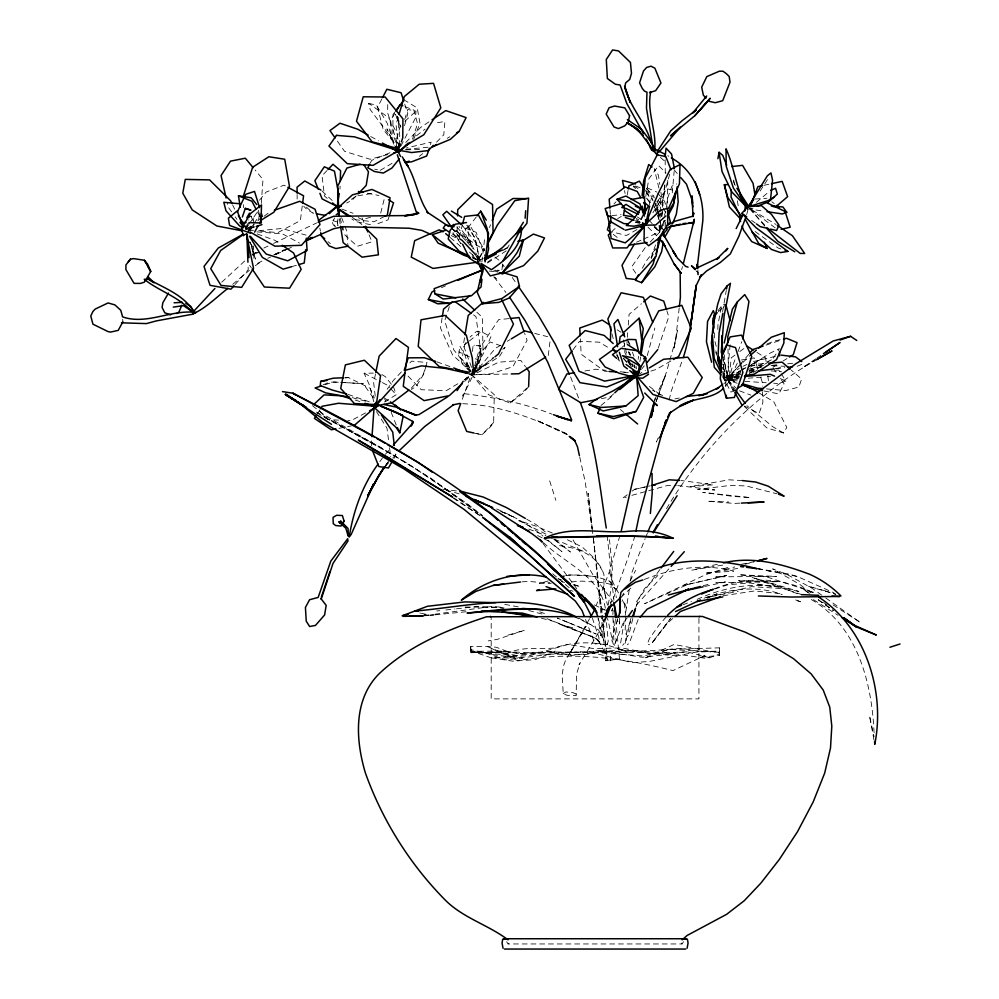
<?xml version="1.0" encoding="UTF-8"?>
<svg xmlns="http://www.w3.org/2000/svg" width="999" height="999" viewBox="0 0 999 999"><rect width="100%" height="100%" fill="white"/><g stroke="black" fill="none" stroke-linecap="round" stroke-linejoin="round"><path stroke-width="0.75" stroke-dasharray="5 3.75" d="M470.904 649.7L472.09 651.311L491.033 657.779L522.502 658.116L495.579 655.132L484.165 652.509L470.841 651.548L470.904 649.7L484.165 652.509L505.969 659.927L549.7 654.245L577.41 651.922L650.586 650.724L681.855 648.351L700.986 651.648L719.367 651.073L719.005 654.258L709.677 657.742L704.72 658.179L674.974 653.771L642.17 657.23L595.616 650.112L627.722 652.759C604.919 641.208 578.359 639.884 554.245 648.051C537.062 649.562 521.366 645.691 505.269 654.607L512.225 656.693L487.387 646.553L517.732 660.789C569.355 651.098 622.489 657.667 672.951 670.604L705.007 655.506L699.949 657.217L719.405 655.431L719.43 647.839L668.718 649.387L643.743 656.006L589.847 652.022L530.419 652.672L508.479 651.823L470.716 652.734L470.741 646.553L487.387 646.553L496.091 647.215L508.479 651.823L470.716 652.734M589.597 618.718L569.28 654.258L586.076 626.298L565.809 659.627L563.698 665.421L562.137 674.55L563.236 693.581L566.883 695.254L576.161 695.691L576.585 674.088L579.882 663.224L579.07 664.61L597.215 634.815L605.494 618.618M252.947 245.742L252.422 255.257M717.856 329.52L717.906 325L721.565 305.894L724.55 304.195L723.975 307.205M667.732 180.344L667.444 205.22L666.146 209.628M714.485 332.904L714.385 339.111L716.895 349.063M387.762 104.583L387.6 112.6L397.952 145.492M473.888 433.029L482.005 434.74L490.521 426.748L493.656 422.377L494.28 394.655L471.303 374.5L461.276 402.048M619.53 618.131L619.33 624.025L618.106 622.877L617.182 618.568M655.669 227.597L659.752 231.418L659.914 225.424M660.102 217.944L660.227 213.449M660.264 211.95L660.689 195.479M457.23 226.698L456.93 237.525L461.238 243.719M339.985 189.123L340.085 186.051M619.33 624.025L619.405 621.965M399.288 145.492L399.725 135.252L397.327 116.184M468.431 366.945L465.01 355.12L459.765 345.929L458.666 355.694L469.28 367.545M625.761 616.346L625.087 631.705L626.423 635.014M730.144 344.792L727.509 373.614L728.671 380.232L722.776 371.94M261.301 203.384L262.987 179.533L255.145 170.055M371.341 445.841L371.878 438.224M396.466 146.89L397.377 134.028L388.748 117.782L368.656 103.309L370.167 109.515L391.358 137.912L386.9 128.871L393.768 144.181M653.271 224.787L659.54 231.468L660.227 221.716M626.947 343.406L627.272 338.823M627.384 337.3L627.722 332.717M628.284 325.1L629.058 314.41L641.42 303.746M665.159 227.248L665.596 221.341M666.683 206.581L667.232 199.201L671.927 186.139L676.847 183.903M612.837 614.56L613.174 610.214M404.732 119.543L407.729 109.44L416.009 111.164L415.472 117.982L400.237 147.303M672.265 192.869L674.138 171.528M664.198 220.579L663.274 230.494L660.614 223.626M664.235 220.367L660.102 230.17L660.751 224.051L659.752 231.418M661.575 216.408L662.399 208.766M662.562 207.243L665.346 181.256M679.208 307.942L675.649 339.797L673.688 349.662L677.459 330.419L675.649 339.797L666.308 372.49L658.653 394.23M481.893 262.038L484.428 240.359L485.539 237.525M501.91 269.855L502.46 265.122M664.622 185.252L663.373 195.891L652.871 212.799M337.974 218.993L337.4 223.689L337.2 220.329L337.912 225.574L337.063 221.915L332.829 220.642L333.566 220.03L332.679 221.766L334.64 217.907M472.402 351.436L473.089 345.791L480.157 345.542C482.18 355.656 480.007 365.384 472.739 373.239L472.627 369.28M548.251 355.519L550.124 340.409M302.247 206.006L300.362 220.592L277.859 232.617L257.717 230.856M625.212 643.306L627.01 630.119L632.08 617.682M629.233 589.835L625.037 616.67M630.494 580.844L631.555 573.351L645.117 538.786M661.887 216.521L662.524 212.05M399.762 147.178L400.199 144.268M638.136 359.315L638.598 356.281M442.145 317.819L440.509 327.997L452.522 354.832L466.046 367.345M464.535 337.737L463.311 345.142L471.89 368.181M747.976 209.703L746.54 215.097M620.641 642.969L624.5 619.617M399.6 147.003L400.087 144.118M645.779 196.503L648.851 178.833L658.603 165.647L666.058 173.089M722.602 311.713L726.285 290.472M639.835 361.638L640.646 357.093M627.235 195.055L628.046 190.484M466.058 342.457L464.622 344.705L461.426 362.113L466.945 367.108M608.179 605.044L610.714 591.321L612.375 569.43L609.477 539.647M472.14 377.16L462.812 396.166L462.075 393.394C492.682 397.115 523.189 402.809 551.96 414.16M649.275 204.745L650.411 198.863L645.691 191.271M605.769 617.507L602.409 634.34L600.774 635.714L597.989 617.857M611.85 641.208L613.935 630.856L617.981 618.381M258.591 219.305L259.765 213.561M375.499 373.926L373.676 382.817L375.437 397.739M654.545 401.123L657.017 394.056M634.964 535.739L627.996 557.991L612.312 601.46M630.756 618.618L625.998 641.458L622.689 645.279M669.168 400.087L671.128 391.508L682.804 359.016M612.449 608.379L611.813 611.076L612.712 608.416M615.421 643.044L616.171 640.059L613.536 618.793M380.706 213.024L384.465 198.164M632.817 618.631L628.821 634.989L627.322 636.5M724.575 354.745L724.862 363.549L728.608 380.981L732.255 366.958L735.951 357.142M459.153 237.225L462.262 225.349M474.263 367.395L472.739 373.239L480.407 359.453L480.157 345.542M474.65 365.934L480.107 346.191L473.951 345.242M654.382 401.036L655.157 398.151M398.926 146.703L399.737 143.706M404.545 125.699L407.754 113.699L404.645 103.921M400.399 125.337L396.728 138.936L398.738 145.866M430.444 144.593L431.118 142.133L406.393 147.977M615.646 618.843L619.48 659.028L605.856 660.764L601.136 615.696M647.215 355.681L654.857 327.997M426.186 365.384L423.776 374.038L416.371 386.113L411.401 389.485M669.73 174.201L661.875 201.898L653.696 213.062M681.618 269.63L682.479 266.658M619.904 535.676L608.828 573.276L596.378 605.044M660.102 230.17L662.262 222.839M664.422 215.497L665.721 211.089M398.189 117.208L396.004 124.588L399.163 149.488M388.948 217.045L388.037 219.867L374.937 224.763M412.5 139.198L417.557 123.614L413.823 110.052L402.772 105.794M399.575 147.427L400.949 143.257M598.389 618.668L604.22 642.794L606.992 644.83L607.492 643.306M449.325 306.705L444.692 320.816L453.771 349.825L467.957 367.644M658.229 348.189L668.781 316.671L666.945 311.014M636.088 606.693L638.873 598.488L644.542 588.636L657.829 575.574M604.333 618.518L603.334 621.415L604.432 618.681M245.829 228.359L248.826 219.805M651.011 257.842L656.63 241.845M656.106 401.486L658.141 395.679M656.243 401.323L657.292 398.389M657.817 396.928L665.684 374.925L657.629 392.682M606.992 644.83L608.229 641.408L606.068 618.756M638.124 619.567L629.22 643.281L627.36 644.68M738.061 351.523L741.77 341.708M413.636 139.423L419.967 123.227L417.245 107.954L405.332 100.624M489.435 227.585L490.546 224.75M648.089 642.095L649.512 638.498L658.878 625.312L666.62 616.445M614.822 643.918L622.802 623.863L627.185 617.782M610.439 603.646L611.538 600.923L610.327 603.471M645.679 537.412L647.34 533.291M248.726 222.789L246.191 229.882L245.929 225.712M683.528 941.745L682.005 943.955L508.129 943.955L506.605 941.745M651.261 258.629L655.631 248.639M733.478 391.371L728.646 381.743L737.911 361.763M248.689 230.657L251.261 225.225M654.158 207.367L656.243 203.247M600.961 635.514L601.898 633.703L600.774 635.714M381.843 98.976L377.56 107.293L383.191 129.495L395.654 144.705M767.482 179.595L760.127 191.009M370.379 162.837L371.653 160.402L392.807 151.511M622.265 595.879L623.676 593.194M630.007 581.093L635.626 570.342M660.501 229.395L665.496 220.205M479.37 257.655L484.415 248.389M666.458 508.766C702.734 447.852 754.295 395.479 815.783 360.04M642.332 268.207L646.89 260.177L655.893 248.576M393.918 458.553L395.492 455.869L394.967 451.423M744.43 406.556L766.782 427.872L783.578 432.979L786.8 427.447L773.738 401.648L759.39 393.156M472.452 372.09L483.416 353.559L490.921 336.763L481.218 331.593L476.298 331.631L469.992 337.063M394.73 113.499L390.209 121.029L391.596 138.686L395.529 144.905M479.27 258.354L484.465 249.7M509.153 244.992L507.567 247.527L503.821 250.262M317.495 413.549L319.805 409.915M773.376 358.142L779.445 348.614L770.379 353.034L748.388 366.845L761.688 358.866L750.112 365.209M245.717 229.208L248.276 225.399M249.126 224.138L257.667 211.451M385.789 465.347L389.235 460.227M387.175 389.31L393.431 380.357L401.973 371.316M645.229 247.602L631.543 267.02L636.962 274.862M379.845 461.625L382.53 457.867M385.189 465.884L387.612 462.487M718.069 310.714L721.565 305.894M636.388 601.885L660.177 569.18M248.714 230.507L253.109 224.525M253.983 223.326L260.127 214.947M394.817 112.1L392.982 114.56L392.869 134.528L396.715 144.405M656.942 201.873L666.97 188.674L674.912 190.797M476.248 216.983L467.345 228.646L471.341 247.49M573.039 349.725L579.482 341.333L599.188 342.158L610.714 349.026M508.129 943.955L508.766 943.143M259.465 200.25L266.096 192.095L283.966 185.177L286.576 186.601M249.176 230.781L253.883 225.05M641.433 369.305L644.318 365.834M528.621 386.625L523.001 393.319L510.039 403.022L488.761 394.83L472.14 375.212L498.676 362.187L520.816 360.452L525.474 366.708M725.374 386.113L728.97 381.83M385.414 454.27L390.397 448.439M738.785 365.971L727.684 378.908L739.585 376.361M739.797 364.797L748.888 354.22M411.288 388.274L423.214 374.637L426.998 362.487L411.576 361.139L408.366 364.523M385.876 465.946L388.811 462.587M392.732 458.129L396.64 453.658M235.052 284.578L248.227 269.68L247.989 263.686M247.839 231.706L253.896 224.912M636.288 605.244L669.068 568.668M493.656 422.377L482.005 434.74L475.049 433.241M249.975 230.107L253.783 226.099L253.034 215.759L250.549 216.558M327.023 170.554L322.053 175.787L324.463 196.029L329.071 199.95M356.193 195.916L352.185 200.125L346.753 203.009M613.985 203.971L616.083 201.773M650.162 242.058L659.864 231.968L654.145 226.91M248.039 232.018L253.783 226.099M436.526 142.195L443.768 134.853L444.905 121.478L435.252 123.002M405.744 142.495L420.754 127.373L430.769 120.654M248.002 230.607L253.509 225.162M257.917 220.816L262.325 216.458M741.907 363.424L726.81 377.997L738.973 376.311M742.994 362.387L750.549 355.095M611.5 231.93L616.895 226.761M620.816 597.427L630.806 588.124M464.61 381.456L472.265 374.363L467.744 373.364M221.741 282.205L245.554 260.227M613.661 393.818L610.264 396.903L601.423 398.651M404.857 121.291L416.009 111.164M672.677 618.518L667.107 623.588L652.022 642.869L670.491 618.531L651.448 643.918L648.363 644.592M718.306 311.75L722.652 307.829M756.405 202.335L769.455 191.296M510.039 403.022L527.46 387.649M601.023 405.544L613.91 394.48M501.011 345.841L490.172 341.983L480.244 353.122L473.763 372.502L478.034 370.167L493.306 357.38M502.734 349.3L505.082 347.277L499.438 356.581L473.763 372.502L487.412 362.425M232.717 284.29L249.388 270.317M253.746 224.75L249.113 228.634L254.82 226.86M493.806 357.792L474.038 373.938L472.427 369.618M419.355 156.306L422.714 153.634M464.622 344.705L468.181 341.895M469.368 340.959L481.218 331.593M470.566 374.35L480.107 366.87L477.934 359.652L475.124 358.728M622.165 347.165L624.587 345.279M416.471 135.764L425.099 129.121M246.029 229.708L252.048 225.212M264.073 216.246L270.092 211.763M627.21 494.792L622.34 498.414L626.423 497.102M632.08 491.158L634.515 489.348L650.287 485.801M734.927 355.12L731.293 357.792L728.758 380.856L736.013 388.174M739.784 351.548L747.065 346.191M740.833 374.438L727.297 377.11L739.235 368.344M487.599 262.113L492.594 258.466M723.875 383.591L726.398 381.768M465.459 378.958L467.857 377.247L463.961 380.07L468.706 376.486L471.653 376.523M737.587 379.17L726.061 380.307L740.209 370.641M658.678 215.484L663.636 211.963M255.269 265.722L262.213 260.939L256.755 263.736M815.783 358.828L803.021 367.407L814.884 360.664M817.057 357.967L820.891 355.394M749.487 372.964L771.752 360.177M487.462 262.987L506.218 250.874M351.286 199.3L356.343 196.041M246.291 229.42L254.171 224.513M384.428 402.023L396.153 394.78L393.569 387.038M772.951 367.207L776.76 364.86M783.116 360.951L786.925 358.604M503.146 250.424L508.054 247.427M563.236 693.581L565.958 691.932L573.264 692.782L576.473 694.18M617.657 218.644L621.316 216.421M637.624 375.037L645.441 370.304M253.084 253.996L255.719 252.41M500.611 345.254L495.279 348.451L473.214 374.762L511.276 373.926M507.28 341.258L509.94 339.66M457.817 383.766L446.216 390.696L421.191 389.71L406.843 374.825M464.248 379.92L471.978 375.299L467.782 373.601M380.207 170.354L394.393 161.938M734.777 389.885L730.956 392.132L724.6 379.97L723.039 371.328M447.19 138.299L449.862 136.751M670.866 360.964L656.443 369.33L650.586 371.178M740.659 370.766L727.509 378.371L736.088 382.105M741.97 370.005L745.916 367.719M637 229.595L626.398 235.502L612.549 231.993M741.445 369.967L745.167 367.919M740.871 372.24L727.609 379.458L736.575 382.068M750.162 367.182L755.469 364.285L765.808 363.461M365.572 412.912L350.986 420.679L347.889 420.542M274.413 254.695L283.928 249.812M384.69 216.346L373.926 221.79L355.994 219.805L352.023 217.345M753.209 372.377L757.092 370.417M263.836 248.064L268.007 246.079M273.576 243.431L316.695 222.927M267.769 258.341L270.554 257.03M276.124 254.433L285.851 249.875M287.25 249.226L291.421 247.277M743.031 366.283L746.94 364.498M753.458 361.526L775.361 356.368M750.836 369.18L772.614 359.328M274.001 254.795L288.162 248.389M441.446 287.712L445.517 285.876M726.061 380.307L739.909 374.113M813.611 592.37L767.244 577.035L738.96 574.787L776.46 576.435L715.883 576.835L726.435 575.549L687.811 584.44L644.617 603.708L705.619 574.65L731.181 566.396M636.475 242.233L642.057 239.748M643.456 239.123L660.202 231.668M274.013 254.857L288.224 248.639M479.158 260.215L483.266 258.416M503.783 249.438L507.879 247.64M739.16 378.072L725.399 377.897L740.559 371.278M707.142 598.289L717.045 593.993L706.905 597.527L738.273 591.283M749.225 373.376L757.642 369.755M737.287 380.869L728.159 380.282L739.223 375.761M748.9 371.79L751.673 370.666L756.193 370.567M323.139 384.752L329.845 382.08L339.223 382.23M797.115 366.296L804.245 363.461M767.095 343.906L774.175 341.096L783.703 338.886M682.866 604.807L691.445 601.523M697.165 599.338C723.338 587.437 752.722 581.942 781.168 587.312L755.806 584.64M471.815 246.965L465.809 234.777L465.721 228.284L470.541 226.486L484.49 250.037M766.033 345.117L782.055 339.735M781.181 373.726L785.938 381.006L778.308 383.516L773.75 383.216M325.062 384.727L333.604 381.955L342.507 382.48M631.868 495.342L666.982 485.626L676.211 485.589M714.859 588.998L728.059 584.74L749.762 582.979L775.261 586.663M714.435 588.748C746.041 575.948 782.567 577.235 812.986 592.782M644.343 579.482C672.727 568.106 703.833 563.211 733.79 571.116L704.77 573.226L739.485 568.244M704.058 598.214C728.758 588.823 757.105 584.989 782.279 594.63M548.151 580.931L539.423 583.566L549.887 582.679M565.609 575.661C580.169 573.95 595.891 575.474 609.615 581.181L615.234 589.073L616.296 597.739M727.297 377.11L740.371 373.264M749.075 370.704L762.137 366.858M508.129 635.089L524.6 630.244L497.152 639.397L488.249 640.896M254.021 226.96L246.678 229.108L245.729 226.199M291.571 266.696L297.19 265.06M252.897 254.32L257.317 253.047M370.579 217.245L362.212 219.593L358.204 217.607M703.209 585.714L709.028 584.153M387.849 154.545L370.08 159.266L344.568 151.324L335.964 139.136M775.574 368.793L783.578 366.67M724.525 569.655L734.777 566.957M745.029 564.248L753.82 561.925M706.905 597.527L751.498 586.638L784.315 588.723L800.037 594.755M747.539 369.343L764.71 366.059M728.159 380.282L738.548 377.884M717.357 564.285L691.808 570.142L725.549 564.647M726.435 575.549L683.503 585.414L687.811 584.44M752.934 208.479L750.162 209.103L763.948 211.189M634.515 489.348L647.914 486.388M763.935 185.327L770.004 184.003M704.62 586.475L725.474 581.93L715.858 582.792L777.846 581.693L738.598 580.731L763.835 582.03L800.711 594.255M674.937 398.913L679.258 398.027M741.433 564.298L754.632 561.6M605.581 660.601L619.48 659.028M677.022 655.956L644.517 652.647L589.847 652.022L632.33 662.699L649.313 661.45L696.278 652.047L711.388 651.573L719.53 652.31L719.43 647.839M338.986 428.309L351.223 425.974M748.875 209.053L751.723 208.566M584.927 370.979L595.454 369.218L606.268 370.342M357.842 195.792L374.288 193.069M741.383 359.99L754.22 357.942L757.941 369.155M723.014 595.754L754.682 590.946L779.32 593.556L782.13 594.642M709.677 657.742L687.037 651.835L671.89 653.284L618.618 649.625L584.502 654.632L518.493 653.621L503.334 651.073L472.09 651.311M345.292 377.972L348.364 377.535L370.117 388.286L374.363 398.027M424.063 615.684L433.241 614.435M434.765 614.223L491.321 606.53L503.721 607.305M761.6 377.123L748.326 378.184M522.115 581.805L529.295 581.443L551.173 583.478M775.661 368.731L784.864 367.682M611.838 215.647L621.116 214.623M436.775 610.988L439.81 610.651M445.866 609.989L454.945 608.978M456.456 608.816L476.136 606.63L504.083 608.016M516.783 655.494L497.265 652.497L471.166 652.285L516.783 655.494L548.938 651.91L596.116 652.522L571.728 655.406L548.938 651.91M508.866 318.606L498.676 319.643L482.417 343.956L473.064 374.9L491.446 373.726L512.912 366.683L527.097 340.272L524.587 333.179M771.078 365.409L778.621 364.66M787.662 363.773L793.693 363.174M435.102 614.81L466.096 611.775M405.694 149.35L429.533 147.09M258.704 230.707L281.743 228.509L306.069 235.115M424.962 615.784L429.083 615.384M571.378 581.868L582.092 581.106L604.882 582.879L611.001 584.477L615.022 588.723M755.069 199.026L766.945 198.239M749.575 370.254L757.23 369.83M772.264 365.684L784.914 366.321M767.457 376.486L770.479 376.336M687.037 651.835L650.836 653.521L618.618 649.625M739.909 503.146L733.865 503.434L707.392 501.161L728.808 502.022M345.342 377.672L348.364 377.535M405.831 149.862L422.552 149.425M775.786 370.154L778.808 370.092L780.394 372.515M725.399 377.897L739.41 377.622M373.776 401.685L369.53 385.264L364.111 373.226L373.376 373.127M671.89 653.284L650.836 653.521L621.778 647.914L593.768 648.601L567.807 644.417L530.032 655.619L491.033 657.779L512.612 661.138L535.202 659.677L555.307 651.123L518.493 653.621L523.001 653.783L503.334 651.073M677.759 485.589L714.897 489.972L697.677 489.36L730.756 485.389L745.991 485.926L777.047 493.818M465.159 607.055L496.028 607.092L503.421 608.241M255.694 252.61L258.791 252.622M749.862 365.434L763.76 365.547M428.983 615.247L426.061 615.209L419.855 612.961M338.611 420.117L327.797 419.63L317.707 408.878M340.622 382.292L363.274 383.716L374.388 399.513M742.307 480.569L728.995 479.82L690.197 486.625L713.323 484.827L680.843 480.482M719.53 652.31L668.718 649.387L643.993 658.466L674.063 644.455L711.388 651.573M607.492 371.378L604.507 371.191L581.193 354.195L580.344 338.811M623.875 372.352L628.346 372.615M343.993 382.567L363.274 383.716M568.518 574.787L595.529 576.435M744.879 381.368L766.146 382.729M256.918 231.868L282.542 233.903L299.538 243.082M771.103 370.879L781.58 371.765M766.433 388.911L785.851 390.534L798.863 387.025L801.623 379.058L791.27 370.105M248.426 230.057L256.169 230.732M620.167 371.765L627.497 372.415M489.148 271.079L494.355 271.553L499.4 270.654L497.714 269.992M462.699 403.721C499.075 404.895 533.291 418.244 565.859 433.454L568.219 435.289L565.859 433.454L536.563 420.242L566.795 434.553M442.707 489.223L457.517 491.058M446.029 490.109L459.128 493.818M757.567 568.531L789.148 574.075L797.389 576.51L833.94 592.832M504.745 604.37L518.556 606.93M367.245 193.219L378.971 195.529M763.898 390.959L778.933 393.893L784.078 383.741L780.719 378.908M757.704 568.743L797.389 576.51M757.504 568.693L770.953 571.328M635.651 221.89L639.922 222.74M370.467 224.675L355.419 221.516L351.81 218.856M374.7 169.193L377.46 169.78M421.366 613.286L428.933 614.934M635.302 222.302L639.71 223.364M368.656 103.309L376.461 105.232L387.15 123.102L394.83 145.542M559.502 545.704C578.196 547.789 598.201 555.107 603.995 574.937C603.758 582.779 603.908 590.759 605.906 598.389L603.683 587.924L607.442 605.144M534.665 333.416L547.614 336.663M572.839 627.822L559.927 624.512L594.542 637.649L596.69 638.673L600.899 643.319L594.542 637.649L545.929 618.219M352.397 397.677L368.843 402.01M528.721 610.526L543.718 614.485M541.458 618.194L553.259 621.303L596.69 638.673L601.972 646.353L607.941 661.488L609.602 662.612M348.064 394.393L370.492 402.247M561.838 581.668L564.66 582.442M573.139 584.765L580.194 586.7L573.251 584.19M355.095 400L362.162 402.26M495.005 270.142L497.952 271.041M570.204 590.347L573.001 591.208M635.426 220.754L639.747 222.115M734.64 390.971L728.333 380.419L737.175 383.229M528.771 529.058L545.841 535.639M469.505 356.905L458.841 351.873M436.963 361.875L452.36 367.37M635.327 186.014L644.155 189.086M780.893 248.963L778.084 247.989L754.957 231.406L753.146 228.908M539.735 611.838L547.027 614.422M257.205 233.928L274.787 240.247L279.782 243.619M557.954 578.671L562.125 580.169M341.758 209.041L353.022 213.274M739.51 390.809L750.886 395.129M465.721 228.284L476.173 232.342L485.314 257.555M493.856 270.617L498.126 272.265M554.358 539.198L585.576 552.235M496.715 508.978C513.024 516.158 529.145 524.562 542.869 536.026M552.397 533.066L535.963 526.136L518.781 520.604L547.777 535.052M780.256 378.571L785.938 381.006M472.827 258.054L475.599 259.24M647.202 187.874L656.743 192.045M500.849 511.351L514.86 517.569L500.986 511.376M472.864 257.929L478.384 260.439M451.261 235.602L458.004 238.798M473.176 257.992L475.961 259.328M594.405 604.932L605.294 610.189L600.711 606.381L604.72 613.91M574.213 616.633L590.846 624.675L598.588 630.057L602.347 637.699M567.407 539.76L582.28 547.065L594.53 558.429L602.26 570.379M364.111 373.226L381.031 381.905M636.251 218.494L638.885 219.817M537.574 535.551L542.957 538.261M544.305 538.948L548.351 540.983L561.95 551.648L547.639 539.935M744.405 406.081L759.04 413.648L762.886 402.447L762.512 392.108M382.405 382.617L387.887 385.477L389.947 387.799M324.013 416.92L380.706 447.34L431.256 478.496L482.405 515.447M579.033 618.269L590.846 624.675M325.324 417.707L376.273 445.679L316.608 412.075M316.82 412.874C362.262 438.474 409.515 461.625 451.111 493.419M662.649 395.666L652.759 390.147L660.177 394.992M370.741 136.513L378.509 140.859M633.591 185.989L640.334 189.785M526.698 519.193L536.126 524.6L547.952 534.053M783.578 432.979L772.914 426.823L746.902 405.644M764.784 226.124L749.612 208.491L776.048 224.488M667.807 155.657L668.806 156.269M636.351 219.78L640.297 222.228M756.955 352.422L765.609 357.867L766.333 363.798M381.918 374.538L385.464 376.773L391.77 384.752M637.387 216.958L643.793 221.041M813.461 599.662L838.099 615.322M384.078 397.827L389.098 401.049M452.085 233.891L458.404 237.962M833.129 604.944L860.451 622.552L823.126 596.116M617.207 329.807L620.953 332.23M453.084 498.051L481.493 516.595M453.883 229.87L484.677 250.274M454.008 497.989L482.792 517.432M352.322 217.307L361.863 224.525M821.877 595.229L811.925 588.186L787.299 574.637L772.639 568.868L799.45 584.165L811.475 593.256M809.415 593.468L803.096 588.973L809.427 593.481M818.256 599.762L833.416 610.564M818.293 599.8L833.478 610.614M473.514 314.872L475.986 316.646L480.619 349.775L473.926 374.65L471.678 372.565M751.623 220.392L755.294 223.064M452.36 494.343L482.529 516.346M771.802 201.81L774.225 203.596M451.523 228.396L467.132 239.972L470.129 245.429M823.501 602.36L827.11 605.069M811.25 599.512C857.904 626.473 872.077 683.628 874.125 733.915M750.199 209.066L775.711 228.247M553.883 539.36L570.417 552.022L555.044 539.735M649.375 386.426L660.239 394.755M613.286 234.378L619.205 238.948M543.394 542.594C565.247 563.548 601.311 576.573 605.644 610.227M494.942 257.068L499.525 260.664M312.437 405.681L323.788 414.597L407.205 463.249L467.532 503.871L481.943 515.696M494.055 277.073L496.341 278.946L492.894 275.249M654.607 227.535L660.327 232.255M620.379 409.503L623.826 412.387M552.722 573.838L557.479 577.834M558.666 578.833L569.343 587.824M645.304 190.047L654.457 197.839M450.274 237.562L460.589 246.416M660.389 157.43L665.047 161.438M469.43 252.123L475.324 257.193M633.254 186.513L635.614 188.561M617.707 359.278L619.792 361.101M328.072 241.671L330.319 243.631M306.406 207.168L313.361 213.274L306.793 209.328L303.696 206.194M646.303 188.374L648.139 190.06L652.871 199.875M322.103 191.134L333.304 201.498M476.848 312.225L482.317 317.32L483.017 350.512L473.626 374.775L471.74 372.402M614.76 645.279L613.099 643.731L608.054 620.179L605.382 615.159M648.039 227.21L656.73 235.739M646.603 188.823L654.083 196.279M658.353 200.537L662.599 206.818M650.149 221.453L652.235 223.676M749.612 208.491L765.084 225.537M477.085 258.017L480.032 261.251L469.917 241.333L458.991 226.386M465.646 240.484L455.319 229.046L454.533 226.736M466.683 241.621L472.877 248.489M623.601 358.803L627.534 363.224M390.984 388.961L396.153 394.78M623.476 358.054L628.558 363.823M459.665 237.213L453.009 229.183M722.851 377.085L725.686 380.332L723.189 373.351M673.963 169.693L677.834 174.176M456.943 227.023L470.929 243.444L472.627 247.702M647.227 198.951L653.259 206.081M654.27 207.28L661.313 215.597M657.729 193.207L664.572 201.323L665.883 205.569M451.835 228.022L459.54 237.687M681.368 943.143L682.005 943.955M462.5 225.674L476.361 243.294L479.532 259.765M460.939 243.694L453.396 233.541L452.397 230.844M645.854 191.371L653.046 200.787M653.945 201.96L657.542 206.668L658.166 209.703M493.881 276.748L505.881 292.47M542.919 543.319L576.785 588.698M646.49 198.064L650.886 203.971M613.798 602.772L592.395 573.888L572.939 539.747M728.333 380.419L734.527 388.823M502.472 264.023L504.258 266.471M477.46 255.856L480.969 260.689M472.04 256.243L473.701 258.554M609.615 581.181L615.234 589.073M231.643 211.913L228.122 206.955L227.11 202.472M235.165 216.858L236.925 219.33M696.703 271.066L698.151 273.114L696.415 270.642L697.939 274.962M773.151 368.032L777.359 374.076M476.71 256.219L480.094 261.076M512.275 277.51L516.558 283.753M472.564 254.82L475.899 259.728M249.625 265.284L251.361 267.832M627.36 360.826L629.795 364.573M244.78 225.649L247.203 229.37M466.733 225.2L475.099 238.299L476.361 243.294M628.021 360.764L630.494 364.647M376.473 411.6L386.975 428.159L388.748 441.733M469.468 367.382L465.584 361.201L468.081 367.769M728.646 381.743L734.04 391.196M616.583 355.107L619.592 360.414M477.172 256.144L480.032 261.251M631.418 367.07L628.833 362.387L630.144 364.96M657.092 201.548L662.312 211.139M467.944 225.2L474.413 237.15L480.119 261.326M618.481 592.919L613.386 583.428L609.065 571.403M622.115 599.7L626.485 607.842L624.063 601.523L625.586 614.86M257.48 211.95L259.578 215.971M626.211 355.169L624.862 352.572L624.338 343.256M628.895 360.377L632.242 366.883M663.311 208.204L665.434 212.362M249.663 241.746L251.648 245.642L255.532 259.078L249.713 242.345M628.109 360.477L630.132 364.523M384.727 399.138L386.014 401.773M655.569 205.482L657.604 209.678M232.605 204.907L234.628 209.103M592.295 617.906L598.788 637.1L599.55 643.443L595.129 644.005L584.79 617.632M722.776 376.573L724.75 380.756L722.876 373.226M250.724 215.809L253.184 221.141M249.962 241.908L251.648 245.642L253.971 258.591L253.159 246.141M722.839 367.282L728.671 380.232M616.733 353.708L619.243 359.328M715.721 350.811L716.932 353.546M722.951 367.257L728.383 379.583L723.176 356.643M733.254 180.869L736.275 187.962M245.742 226.498L246.89 229.258M362.038 217.869L364.96 224.912M369.043 234.777L371.953 241.833L357.317 246.266L344.18 234.353L343.444 231.368M400.599 126.91L395.442 114.273L400.624 126.935M475.399 254.508L476.548 257.392M629.008 352.247L630.157 355.132M634.165 365.259L635.314 368.156M391.183 412.275L396.253 425.062M655.282 209.877L656.88 213.998M657.417 215.372L660.077 222.253M244.53 225.587L245.629 228.446L244.917 225.587M628.096 341.021L629.17 343.806M632.379 352.135L633.99 356.306M341.646 217.657L344.38 224.837M344.93 226.273L346.566 230.582L348.014 246.204M628.396 340.846L630.019 345.142M570.604 376.935L578.658 398.276M715.709 352.385L716.708 355.182M722.789 375.037L724.75 380.756M760.739 377.572L762.137 381.78L762.299 386.201M397.515 116.733L400.874 126.811M549.662 480.856L555.869 500.312M629.57 352.422L630.456 355.257M258.316 210.227L259.877 215.896M611.9 333.741L613.923 341.121M628.496 351.586L629.295 354.608M631.693 363.648L632.479 366.658M728.383 379.583L723.126 359.228L724.6 379.97M632.567 363.836L633.266 366.695M623.314 339.835L626.997 354.87M340.122 217.919L341.97 225.387M658.903 188.012L654.258 168.581L658.416 175.175L659.777 184.44M657.929 211.164L659.565 218.606M659.889 220.092L661.862 229.008M579.757 457.117L585.227 482.017L592.02 529.183M658.466 211.214L660.014 218.806M624.525 190.584L625.099 193.494M319.842 228.159L320.442 231.194M873.938 739.822L869.492 715.634L874.1 736.875M636.026 366.121L636.525 368.943M502.509 264.348L502.972 266.995M644.305 214.061L644.78 216.858M737.387 200.811L738.536 207.992M339.36 218.893L340.309 224.837M723.051 364.123L725.436 379.208L725.998 389.435M733.716 179.995L734.402 184.478M660.901 192.158L663.161 207.58M593.344 538.324L602.085 614.185L592.407 530.457M245.017 226.174L245.429 229.133M389.535 447.764L390.721 456.818M767.794 375.674L768.531 381.606M607.205 535.676L613.886 600.287M592.37 529.333L588.124 493.244L592.232 528.896M593.431 538.349L600.986 614.148M634.153 364.623L634.502 367.669M602.21 615.709L607.38 660.664L602.26 615.734M473.426 370.017L473.726 373.102M697.889 270.242L698.313 274.862M610.314 656.231L610.739 660.876M122.665 319.33L122.865 321.828M657.542 206.668L658.041 212.862M658.166 214.41L658.541 219.068M659.04 225.262L659.54 231.468M610.027 209.753L610.389 214.273M243.481 204.658L243.656 207.667M612.961 617.594L614.01 643.356M470.741 646.553L470.841 651.548M728.021 348.951L728.608 380.981M665.172 159.753L665.297 175.112M297.115 194.58L297.14 199.026M719.367 651.073L719.405 655.431M698.925 618.406L698.925 698.888L491.196 698.888L491.196 618.406M658.254 437.912L656.405 442.033L658.279 437.912M748.9 497.465L733.453 496.428L702.747 492.42L748.9 497.465M798.8 591.433L790.883 589.847L751.56 577.297L798.8 591.433M824.45 590.646L808.054 586.188L835.926 594.305L824.45 590.646M800.361 601.76L794.754 599.575L800.361 601.76M568.406 622.589L557.23 618.044L596.191 634.015L568.406 622.589M335.227 226.361L333.316 224.95L332.28 222.165L335.227 226.361"/><path stroke-width="1.5" d="M403.109 416.446L399.8 432.792L395.941 427.31L374.85 408.079M713.948 328.084L713.96 315.684L717.22 312.737M619.63 613.598L619.954 598.488L619.755 604.27L620.591 601.473M610.464 339.672L610.789 326.823M457.53 215.871L457.704 209.678L474.775 192.832L492.557 204.52L493.069 232.505L488.024 241.77M340.234 181.456L340.597 170.717L332.979 164.273L328.009 169.505M731.305 189.71L731.056 197.053L741.283 218.406M712.799 323.913L713.024 317.994M528.621 386.625L529.195 371.715L526.411 367.957M485.077 261.9L485.314 257.555M571.116 421.316L571.241 418.993L547.702 362.088L525.124 320.604L509.577 297.315M371.99 436.713L374.051 407.779M396.466 146.89L396.266 149.75L395.304 146.953M525.112 218.219L525.699 210.689M744.854 211.014L745.391 204.87L744.567 201.998M640.284 354.32L643.244 328.509L639.098 318.206L623.713 332.38L623.888 335.489M650.374 513.461L652.197 493.331L652.06 473.439M643.381 197.977L645.254 177.847L657.23 154.882L665.846 156.568L670.966 169.818M343.818 377.734L333.241 378.196L320.691 381.393L320.279 385.539L332.28 390.06L346.628 393.993M642.145 195.679L643.693 180.794L648.701 164.548L652.035 166.97M679.37 306.418L680.394 297.327L680.157 271.94L674.05 263.811L662.162 241.059L664.934 246.029L658.865 237.7M305.731 249.588L304.233 262.999L298.601 264.648M638.511 371.89L639.36 364.822L632.979 357.892L622.502 355.731L640.471 366.358L638.336 373.301L626.061 364.448M481.968 279.32L481.006 287.038L471.478 295.741L443.219 299.051L434.927 293.843L434.178 288.649L481.693 270.592M485.139 260.527L488.536 233.341L478.346 214.897L464.597 216.433L462.649 223.863M619.355 342.694L620.092 336.875L623.826 333.991L624.712 336.825M302.622 203.097L303.571 195.804L287.887 187.3M405.569 368.706L408.454 347.402L395.991 338.511L379.145 356.144L375.799 372.44M683.266 357.617C690.983 334.24 692.27 309.353 696.253 285.202L690.821 324.151M690.534 325.836L696.403 285.102L701.373 274.95M635.839 374.488L636.301 371.453M654.52 150.799L654.77 149.138C656.368 129.733 646.403 110.764 650.824 91.608L649.537 92.657L655.656 90.647L660.951 82.992L654.845 68.144L651.011 66.196L646.615 67.445L643.493 70.991L639.572 82.83L642.32 88.549L644.505 91.109L646.977 92.195L646.478 108.229L653.084 148.214M442.382 316.358L443.556 309.091L452.634 301.661M675.449 192.645L673.351 205.744L667.644 216.259M339.273 193.544L337.125 206.818L332.517 202.897M465.022 334.765L468.194 315.484L483.191 302.285M742.819 338.911L748.95 301.386L744.73 294.618L737.312 301.948L732.429 309.041L724.175 343.007M658.978 238.973L656.031 256.493L635.202 279.47L626.236 278.409L621.99 265.384L634.315 244.181M726.548 288.948L727.072 285.914L730.469 283.291L724.125 315.784L721.253 351.948L722.752 357.767M637.437 375.312L638.236 370.754M640.908 355.569L643.856 338.873L658.753 310.864L681.805 305.357L691.296 328.296L678.733 356.406L673.488 359.453M624.587 209.041L623.476 215.309L635.239 217.233M628.321 188.961L628.858 185.901L639.422 181.144L644.13 188.736M663.261 242.582L661.625 251.686L654.82 266.82L641.645 282.68L635.489 280.232L638.523 274.887M717.906 158.679L719.068 152.298L722.689 155.245L726.698 165.235M605.918 617.245L607.33 609.615M722.826 313.224L719.105 332.792L717.869 360.739L721.802 372.177M485.327 259.665L502.41 247.615L521.54 228.109C521.728 247.527 505.731 259.615 491.433 269.73L481.668 263.836M605.769 617.507L608.516 607.292M714.685 318.956L717.632 304.433L721.041 293.943L727.072 285.914M654.245 402.609L651.211 417.457L654.208 402.697L657.292 405.619L644.73 392.994M635.888 531.306L638.935 516.533L662.799 429.895L666.42 420.117L665.109 422.789M646.253 221.903L649.612 206.044M676.236 191.159L673.576 203.359L668.181 212.163M483.179 266.583L477.272 292.407L482.33 303.721L498.738 302.385L509.165 298.027L519.48 286.351L517.095 276.873L503.846 272.827M486.088 259.628L488.573 249.126L487.337 229.096L480.706 211.151L477.147 215.821M517.882 241.433L523.464 239.872L519.305 256.144L502.447 272.814L490.284 275.899L480.981 263.399M633.578 615.659L635.514 608.216M654.008 402.485L636.276 464.985L621.178 531.281M737.312 301.948L727.809 336.738L727.909 342.844M479.707 282.63L483.054 270.841M655.182 256.793L653.109 264.061L641.645 282.68M656.018 253.883L660.589 237.899M683.328 263.686L694.355 219.243L693.468 224.001L693.269 222.49L688.973 222.952M399.063 114.261L404.308 96.553L419.255 84.228L433.541 83.342L440.821 107.842L423.813 134.765L405.644 145.617M618.369 617.12L620.317 610.776L619.892 599.05L620.928 592.444C654.682 554.532 711.95 556.843 757.08 568.693L746.578 567.345M640.621 366.608L638.498 373.401L631.168 377.747L642.844 378.159L648.551 374.263M610.052 221.316L607.38 229.82L610.926 232.555M243.044 197.14L252.635 167.258L268.843 156.756L284.727 159.241L289.498 186.438L273.863 212.225L260.727 220.417M389.41 215.622L393.531 202.872L388.536 199.7M404.208 370.254L408.241 357.842L424.35 357.742L435.564 361.426M401.398 141.858L402.772 137.675L402.934 118.844L385.164 97.003L363.224 96.791L356.493 121.229L372.09 141.808L399.125 148.826M321.191 599.2L332.979 563.461L347.989 540.958L347.689 538.711L330.806 561.113L318.157 597.427L309.59 599.725L305.432 607.429L306.243 621.191L309.64 626.523L315.497 625.386L324.638 614.922L326.173 605.344L320.879 598.501M339.847 523.014L340.572 520.841L348.027 528.446L348.389 536.326M321.353 597.09L329.907 571.753M635.164 609.427L632.642 616.296M242.37 216.97L245.267 208.466L250.936 210.165L245.267 208.329M429.445 148.289L426.66 156.019L411.788 161.751L405.169 162.675M605.819 614.185L607.305 609.852L620.816 597.427M653.046 410.177L651.51 414.535L653.084 410.127M746.028 216.508L738.873 236.288L730.331 253.896L720.179 262.575L706.555 271.004L699.737 277.46L701.173 274.937M460.751 403.496L458.116 410.739L466.708 431.443L473.663 432.942M659.939 437.774L670.691 411.85M660.077 437.412L666.408 420.192M606.868 615.921L611.226 604.345M750.187 206.731L757.854 186.638L762.412 185.652M492.22 220.492L496.665 209.128L512.999 198.489L526.623 198.651M672.589 223.714L676.311 214.323L678.171 201.798L677.06 186.888M606.068 614.585L609.353 606.381M637.162 378.783L643.681 397.365L636.088 411.451L613.673 418.668L597.914 413.224L599.987 408.104M647.901 531.93L650.124 526.436L683.703 471.141L718.044 428.509L749.025 398.938L795.828 363.723L833.203 340.984L850.561 336.301L856.792 340.472M645.017 225.15L658.016 193.981L670.104 169.555L680.007 164.635L679.432 183.804L668.606 208.454M181.793 305.257L178.971 311.963L176.811 313.524M657.192 151.548L670.741 130.844L682.13 120.692L696.353 109.853L692.806 112.899L706.718 95.979M658.141 242.932L660.014 238.661M373.576 484.09L351.198 534.415L349.188 537.05C353.309 511.201 362.4 485.327 378.059 464.135M664.997 422.814L666.233 420.067M667.607 417.295L669.467 413.174L678.696 407.043L693.393 400.112L679.944 405.906C693.356 397.09 711.862 400.05 723.563 388.261M722.764 353.234L730.169 336.9L741.483 335.127L751.71 356.531L742.432 385.377L737.324 388.386M122.865 321.828L118.232 330.369L110.614 332.068L108.129 331.631L92.957 324.2L90.772 316.009L92.944 311.426L95.205 309.066L108.092 302.947L114.885 304.907L120.742 310.264L122.427 316.196M373.576 483.928L367.932 495.929L378.034 476.873L384.39 467.02M694.417 269.118L718.968 257.667L716.783 259.39M237.387 211.875L245.766 194.268L254.52 191.421L259.565 207.617M470.029 295.467L465.459 299.438L448.189 303.259L437.812 303.833L428.334 299.538L431.968 291.983L434.677 290.759M736.151 228.596L742.931 214.997M523.464 239.872L516.92 252.922L502.447 272.814M436.513 144.493L432.517 146.803L450.299 139.373L459.203 131.344L466.121 117.607L445.804 110.589L432.03 119.818M648.588 218.356L645.104 225.225L655.744 224.975L665.858 215.921M639.073 371.566L637.712 374.213L635.676 371.903M382.555 97.59L386.85 89.273L401.111 92.745L403.758 101.124M488.074 243.107L497.29 225.2L514.81 200.674L528.596 198.127L526.923 223.264L520.267 231.805M369.742 164.061L367.819 167.72L374.413 171.516L383.304 173.064L391.883 168.069L399.25 158.928M254.595 232.155L258.179 225.662M259.615 223.077L261.051 220.479L261.513 204.932L250.474 213.549L241.521 228.571L243.269 235.764L245.255 234.228M641.008 219.293L648.426 205.881L645.154 203.134L645.454 210.901M503.121 260.639L521.54 228.109M653.658 531.343L657.417 524.7M147.827 276.561L150.712 271.478L147.752 264.46L144.418 260.277L133.654 258.616L130.494 259.141L125.949 264.872L125.899 269.58L134.041 283.354L140.359 283.429L144.243 282.242L147.827 276.561L154.096 282.829L147.365 278.509C163.674 287.962 183.641 294.593 193.744 311.638L191.421 311.201C178.384 296.541 159.228 291.221 144.256 279.295L146.641 279.72M590.359 617.394L594.118 610.814M249.5 213.137L246.815 217.745L249.3 216.958M392.357 461.238L388.449 467.957L378.808 466.533L372.315 450.099M671.815 225.062L664.76 237.15L663.336 234.565M637.737 372.315L645.217 359.453M168.494 293.069L162.837 302.734L162.088 307.442L164.76 312.774L170.629 314.847M687.112 948.251L688.074 942.994L687.399 939.235L686.313 938.748L503.821 938.748L502.734 939.235L502.06 942.994L503.021 948.251M396.241 110.989L400.012 104.72L402.772 105.794M748.239 206.805L767.319 175.849L770.966 172.914L772.552 180.107L770.504 199.887L748.239 206.805L753.733 199.513M516.283 233.629L523.414 222.253M315.946 415.971L314.398 418.394L331.331 429.757L335.926 428.883M320.579 408.691L322.128 406.268L338.524 403.259L376.223 406.318L354.283 425.399M653.246 532.904L677.085 495.766M457.092 390.621L463.199 381.243M384.927 466.633L378.034 476.873L367.644 495.679L381.968 470.417L384.902 467.057M378.221 402.098L380.007 399.538M628.059 616.558L632.429 610.476M742.644 214.598L739.635 218.719L740.609 221.566M646.428 222.989L648.239 220.504M395.741 110.864L404.008 99.813M661.076 567.994L673.713 551.436M572.115 350.924L565.671 359.303L579.919 382.642L606.843 387.038L633.191 376.036M725.898 250.911L727.747 248.539M128.084 262.188L130.494 259.141M644.592 225.999L627.01 247.902L612.712 247.952L608.266 235.027L610.426 232.967M637.599 373.938L639.522 371.616M647.19 362.362L657.754 349.625M393.394 444.942L412.687 423.239L412.837 421.316L411.213 425.986L412.687 423.239L412.375 421.241L395.567 412.05L381.418 406.306L402.535 415.309L379.957 405.806M749.899 353.047L752.934 349.525L763.124 346.091M640.122 617.257L647.09 609.19L688.373 589.248M694.867 115.672L710.089 98.401L694.867 115.672L670.516 135.876L680.307 127.11L659.752 151.274L656.243 153.771M234.028 285.726L230.994 289.161L210.027 285.314L204.021 266.396L218.294 248.027L242.695 234.453M404.957 373.276L376.323 405.207L375.974 402.222M375.874 406.943L377.934 404.67M671.103 566.396L684.327 551.685M657.629 239.997L667.195 229.508M698.563 111.488L708.953 100.125M214.935 288.486L194.206 310.776L192.957 313.886C206.056 308.017 216.658 297.078 227.959 288.286M643.606 358.878L645.329 357.005L648.301 372.527L631.755 378.284M358.191 193.818L366.208 185.402L368.456 171.778L363.786 164.598M667.307 225.225L670.379 222.065L667.981 212.575M433.429 145.342L428.246 150.587L411.613 152.56L398.102 150.137M716.758 259.166L727.584 248.426M329.32 213.674L337.787 205.657M399.588 450.299L424.662 426.573L453.808 404.47M313.674 404.583L324.076 394.88L340.846 395.804L350.824 398.738M462.425 383.479L449.313 395.641L424.125 400.636L403.259 386.313L405.282 370.304L421.441 365.859L445.192 368.369L467.744 373.364M408.154 143.169L399.475 151.111L396.328 146.141M614.797 392.782L635.152 374.225M674.912 616.495L680.494 611.438L720.179 596.803M767.494 202.76L777.359 194.093L775.574 188.299L770.554 190.409M682.142 939.834L687.087 935.489L726.585 914.347L744.205 900.761L760.776 883.241L779.32 859.477L797.539 831.643L813.186 801.935L824.674 773.126L830.506 747.976L831.805 726.123L829.757 707.167L823.238 690.084L811.151 673.888L793.418 658.616L769.967 644.28L745.391 632.242L702.472 616.47L486.501 616.783C447.902 629.52 408.828 645.491 378.983 673.888C352.959 700.087 355.632 740.434 365.447 773.126C382.555 820.841 410.202 864.797 445.929 900.761C463.723 918.206 488.598 925.086 507.992 939.834M757.18 393.194L759.49 391.171M667.594 615.334C680.182 602.709 696.153 593.881 713.398 589.472M643.668 301.81L650.411 296.004L663.736 301.111L666.483 309.603M750.549 355.095L756.318 350.137M758.628 348.151L771.34 337.225L784.29 332.717L783.84 343.132L776.51 359.64L754.195 374.2L745.067 375.462M644.417 226.448L625.237 242.857L611.201 238.536L609.103 223.826L611.55 222.34M410.089 142.432L399.45 151.461L397.802 147.228M632.779 379.158L613.011 390.934L595.616 399.538L589.035 404.545L603.221 410.951L625.824 406.006L638.149 395.679L636.85 378.246M450.874 226.81L453.746 224.413M619.767 389.573L633.816 377.872M494.967 356.83L498.451 353.983L513.449 324.138L501.723 299.75M699.15 616.87L699.799 616.358M318.356 220.554L337.262 206.169L339.46 211.913M408.903 390.085L392.195 402.747L375.537 405.931M722.627 384.503L716.32 389.073L718.731 387.637L702.647 394.992L698.713 395.604L707.392 393.643M243.581 234.29L220.642 250.512L210.727 268.681L221.016 285.414L241.658 287.375L253.534 268.281L246.428 233.978M519.48 286.351L501.998 298.501L482.33 303.721M826.335 351.76L840.022 342.52L823.438 353.671M625.124 588.923L635.526 582.23L642.869 579.932M341.146 205.806L337.35 208.242L348.189 216.209M545.691 357.105L518.881 373.763L511.276 373.926M379.22 405.244L375.312 407.667L374.55 404.682M447.714 396.803L419.006 414.573L415.584 415.147L403.746 410.439M789.472 357.043L793.281 354.695L797.04 342.595L786.425 338.261L783.516 339.235M521.728 241.271L533.429 234.078L544.492 237.937L537.799 251.124L523.551 265.647L502.397 273.926L499.55 272.827M649.35 367.932L663.686 359.253L687.787 357.167L702.247 377.522L693.306 393.344L676.111 401.598L652.921 394.468L638.398 378.159M511.276 338.873L524.6 330.881L531.793 332.692M456.531 132.892L459.203 131.344M816.195 359.915L832.017 350.924L817.132 359.278M681.206 604.72L677.147 607.005L681.443 605.357M769.367 199.887L774.487 197.015M640.971 227.385L646.266 224.438M341.321 205.894L338.611 207.33L337.65 186.214L346.915 168.057L360.077 164.248M336.226 214.585L337.55 213.886M369.555 410.801L376.186 407.267L364.972 403.259M667.17 225.262L675.112 221.204L692.757 216.221L693.818 213.049L693.006 216.571L692.02 195.879L692.769 203.034M666.233 228.571L670.242 226.536L680.356 224.238M485.489 259.39L496.353 253.871M384.69 216.346L387.375 214.997L390.035 197.777L371.978 189.448L352.41 194.867L337.487 208.341L350.699 216.533M701.698 594.068L712.961 589.21M318.082 222.265L333.791 216.259L407.692 215.559L414.56 214.473L404.682 215.772L418.881 213.162L415.934 214.248L417.632 212.125L416.783 213.474L397.315 154.77M700.511 599.875L696.977 601.535L722.914 596.878M306.718 240.122L312.275 237.512M675.511 611.575L698.613 600.761M306.581 240.072L312.25 237.5M306.693 240.547L333.691 228.721L343.082 226.761L409.265 228.234L421.853 230.369L430.244 234.141M484.627 257.829L502.41 250.037M457.904 280.382L483.466 269.368M684.889 939.147L686.313 938.748M684.964 590.521L688.548 589.06M756.98 206.393L766.508 202.61L786.75 212.25L782.317 213.961L767.007 211.651M545.904 577.022C515.934 570.179 484.253 580.219 461.338 600.174L475.999 591.333L493.294 585.402L503.658 584.09M624.1 207.093L617.057 199.276L625.824 196.041L639.959 203.871L643.643 214.41M840.047 340.085L850.561 336.301M274.325 210.265L299.737 201.286L315.047 209.228L319.992 224.538L301.448 245.292L274.987 246.204L249.975 231.955M651.71 485.489L669.33 479.82L679.407 480.407M468.668 256.268L438.161 243.182L432.267 234.653L445.591 230.319M320.791 386.113L315.097 387.962L325.749 392.907L349.438 397.152M889.922 647.252L900.037 644.005M406.543 162L409.24 161.139M256.243 226.411L261.95 224.638M621.291 203.546L605.182 208.541L607.242 215.122L623.988 223.651L628.346 223.739M561.251 576.972L564.16 576.098M291.571 266.696L283.129 269.156L262.4 257.417L249.575 236.313M539.423 589.735L536.55 590.559L555.831 588.873M705.019 394.318L686.463 396.541M668.281 595.042L700.299 586.488M393.768 152.972L398.214 151.798L382.455 143.057M758.216 560.764L766.995 558.441L757.379 560.901M625.299 230.232L644.717 225.462M781.143 229.358L790.172 227.198L785.152 211.651M744.48 376.498L770.329 374.325L774.587 376.148M408.141 614.435L402.16 615.809L427.397 606.293L464.81 601.91L495.541 602.672M723.363 562.899C752.709 555.831 782.067 563.936 809.54 574.238C821.278 579.457 831.93 586.85 840.971 595.966M636.088 411.451L613.099 416.571L597.914 413.224M652.384 485.402L655.369 484.752L654.582 484.84M771.528 183.679L782.167 181.368L787.624 196.653L776.136 206.506L773.189 206.693M685.264 590.684L703.134 586.8M452.747 404.945L459.765 403.434M173.264 307.118L183.416 305.632L192.657 311.85L194.068 311.9L190.821 306.543L185.802 303.296M596.99 399.525L580.769 402.722L558.578 389.323L566.87 373.988L574.4 372.739M758.865 370.879L774.138 368.906M348.014 246.204L335.926 248.564L329.171 245.979L321.328 235.752L320.741 232.717M631.168 376.136L604.62 381.143L579.02 371.278L569.18 345.329L585.202 330.557L604.12 335.389L613.199 343.531M631.343 199.488L644.517 197.14L645.129 213.948M670.242 226.536L693.269 222.49M742.332 213.936L756.131 227.772L787.911 251.398L780.506 252.572L771.553 249.5L752.035 231.98M466.508 222.552L455.407 224.188L450.012 230.457L448.251 239.036L459.315 251.323L469.018 255.994M182.33 302.36L174.076 302.784M629.008 245.105L647.14 242.495M477.559 262.175L433.042 268.431L411.251 257.13L414.672 240.659L439.11 229.845L443.156 231.768M320.691 381.393L326.848 380.532M422.54 615.896L403.584 616.358M493.294 585.402L520.554 582.005M787.924 367.345L792.519 366.82M731.643 166.558L742.569 165.359L753.096 183.379L755.069 195.604M683.254 223.589L686.113 223.277M510.314 318.456L519.055 317.557L524.088 331.755M726.485 398.214L734.352 397.44L742.894 372.427L735.514 347.59L726.935 345.042L721.852 356.581L720.304 378.833L726.485 398.214L726.323 395.292M430.457 615.259L433.554 614.959M423.601 615.908L409.39 616.133M557.23 536.925L544.305 538.324C569.705 525.586 597.864 533.154 624.825 531.655C641.233 529.82 658.191 530.744 673.189 538.324C632.629 534.165 591.808 537.45 551.148 537.45C591.77 536.788 632.704 534.577 673.189 538.324L662.774 536.975M768.768 363.224L782.067 362.15L790.122 369.106M507.03 576.336L529.32 574.775M633.241 535.951L596.803 535.988M625.824 406.006L601.186 407.442L589.035 404.545M741.42 503.084L764.085 502.035L748.026 502.747M724.337 184.703L727.834 197.602L741.071 215.722L739.66 218.019L729.407 206.993L724.337 184.703L728.209 184.565M504.37 949.05L685.751 949.05M418.131 611.063L415.01 611.051C468.519 606.543 525.649 590.734 576.386 617.007M246.066 222.565L239.972 222.415L242.919 225.899M249.113 222.64L261.313 222.964L261.051 215.285M121.491 322.839L146.428 323.589L156.418 320.879L192.108 314.31L196.041 312.45C171.428 309.203 146.478 325.424 122.452 316.82M758.366 595.966L791.732 597.04L839.709 596.453L831.892 596.078M801.298 594.63L818.805 595.329M542.757 609.677C517.482 607.467 492.17 610.314 467.07 613.061C502.147 610.751 538.648 604.108 572.827 615.958M481.443 611.163L522.277 613.136L537.025 617.02M608.978 371.466L616.42 371.903M570.679 420.079L556.655 416.084L567.807 419.667L571.84 419.905M522.327 608.441L526.985 608.728M530.082 608.928L534.74 609.215M771.265 206.081L782.929 206.955L786.75 212.25M763.448 388.661L757.479 388.161L742.544 383.816M240.409 203.808L223.813 202.285L225.986 210.814L239.598 225.949L243.094 227.859M742.307 480.569L755.706 482.042L768.281 486.201L784.128 496.191L778.521 494.205M781.293 355.144L795.591 356.868L801.772 361.576M655.332 536.026L658.304 536.401M740.571 566.57L743.568 566.957M503.821 938.748L505.244 939.147M645.966 358.166L637.15 350.724L621.066 348.351L612.474 354.695L616.658 358.354M494.63 610.801L497.664 611.251M502.21 611.925L529.52 615.958L513.199 612.949M240.284 207.355L238.449 195.816L251.224 197.802L256.743 204.558M282.505 391.608L292.907 393.219L374.15 436.913M617.057 199.276L629.645 201.274L641.833 208.903M452.597 226.273L445.354 225.025L443.219 228.172L449.55 232.255M316.433 213.811L325.662 215.422M428.334 299.538L448.189 303.259M452.722 369.131L439.21 366.583L418.194 346.453L421.029 319.805L445.129 315.422L466.296 335.102L472.227 357.654L473.276 368.469M455.719 369.692L469.218 372.252M242.395 230.881L216.883 225.999L192.233 209.902L182.78 193.219L185.265 179.395L209.603 179.882L230.582 200.724L231.93 203.521M434.927 293.843L455.969 297.877M358.441 191.496L362.849 192.357M762.387 390.671L750.361 388.324L741.795 384.59M642.769 223.301L645.616 223.863M383.903 404.47L396.054 407.08L415.584 415.147M709.278 101.336L715.259 102.722L722.714 100.699L730.007 82.18L729.183 76.511L726.31 73.639L722.964 71.216L719.417 71.179L706.83 76.598L701.685 87.163L703.346 95.192L706.068 98.064M766.158 228.059L760.189 226.636L756.518 223.963M770.629 229.121L776.585 230.532L778.958 225.025L771.515 214.46L761.5 205.669L747.876 206.756L741.82 213.262L746.728 216.82M642.644 224.076L645.579 224.775M461.963 491.62L483.041 496.978L506.493 507.617L525.349 518.419M374.825 403.584L377.809 404.37M635.551 183.928L622.489 180.394L623.938 187.675M688.074 267.145L685.601 266.358L677.484 258.129L673.101 251.248M625.362 217.57L633.99 220.292M741.595 384.627L747.489 386.513M523.064 527.21L517.357 525.362L529.482 531.468M785.102 250.424L787.911 251.398M553.409 414.66L567.807 419.667M466.221 496.278L492.669 507.667M546.066 586.638L567.632 594.243M582.005 599.313L588.96 602.297M470.267 257.53L463.511 255.107L446.69 246.054L432.267 234.653M250.499 233.192L229.57 225.412L228.384 218.207L237.238 210.926L243.294 227.485M655.244 150.911L653.471 150.237L637.512 129.158L627.185 122.79M402.435 409.915L416.096 415.047M374.637 403.896L377.397 404.995M238.449 195.816L251.91 201.236L256.094 209.278M453.771 367.932L466.383 373.039M484.053 503.658L474.213 499.525L492.432 507.617M764.285 242.257L767.145 248.451L751.685 241.571L743.531 230.095L742.07 225.824M635.314 206.169L640.459 208.604M638.373 214.41L626.523 208.666L621.765 207.455L625.986 204.383L639.273 212.737M654.12 151.349L651.71 150.162L646.191 139.048M653.396 148.364L665.184 154.333M616.982 351.648L613.086 349.6L599.425 359.465L605.182 367.045L619.305 373.264L631.268 376.498L634.877 373.951L632.842 369.905M304.87 406.668L285.414 394.505L296.266 400.624M626.798 122.74L631.63 125.337L643.331 135.402M306.581 407.48L285.414 394.505L301.236 404.57L322.59 422.277L403.746 468.781L464.06 509.403L575.287 601.011L582.017 610.476L584.24 616.196M298.626 402.722L285.976 394.006M301.198 404.17L303.783 405.606M368.156 135.052L357.792 129.246L339.947 123.227L329.957 130.607L335.115 137.912M320.979 190.097L304.795 180.981L297.053 187.175L297.103 193.107M376.823 438.449L384.815 443.081M387.487 444.617L418.156 462.337L432.018 472.065M767.145 248.451L758.691 243.531L745.566 219.855M624 229.47L610.988 221.803L610.514 215.784M748.963 386.975L758.091 392.382M451.373 211.064L461.713 217.332M627.347 122.927L637.512 129.158L640.509 132.268M342.882 524.238L338.773 521.703L345.879 528.309L347.989 535.639M794.817 251.81L777.934 241.396L766.807 228.471M747.065 346.191L753.246 350.087M627.335 344.505L637.15 350.724M841.995 617.794L856.255 626.848L876.335 635.027L853.621 624.949L843.518 617.757L856.255 626.848L843.98 617.719M491.695 508.054L532.405 534.015L542.17 541.645M295.504 394.88L292.907 393.219C362.55 428.958 431.905 466.221 493.219 515.347L535.489 551.448L577.047 591.97L584.315 602.247L591.633 616.508M390.359 401.86L400.911 409.915L395.379 405.094M459.677 238.786L462.2 240.422L475.399 254.508M624.375 210.439L632.842 215.921M609.715 324.95L602.222 320.092L579.745 328.047L580.169 335.739M285.414 394.505L331.493 424.325M448.751 226.461L426.935 212.013L428.259 212.999C416.97 197.028 415.859 175.237 403.496 159.54L408.141 166.696L402.272 156.893M484.19 268.082L469.443 258.129L462.587 244.193M282.267 245.317L293.506 252.922L301.186 269.368L289.573 288.187L264.36 287.013L252.223 269.118M627.36 119.605L641.52 129.258L651.41 142.445L654.532 148.951M777.309 225.349L792.407 235.727L804.657 253.471L800.211 253.421L767.145 227.809M671.291 157.992C693.818 169.867 704.145 196.229 702.821 220.679L697.277 266.758L697.327 264.073L697.752 268.706M459.74 491.533L489.897 513.061L498.051 520.304M455.007 301.623L471.053 313.112M509.802 537.212L482.792 517.432L527.634 553.434L574.5 596.316L509.802 537.212L527.634 553.434L516.982 544.33M776.66 205.394L779.083 207.18M569.218 436.338L575.287 440.809L570.579 437.137M818.98 597.265C865.371 627.934 885.501 690.996 874.762 744.355L874.587 741.37M627.384 368.831L623.838 366.146L619.392 352.285M629.745 370.617L633.291 373.301M490.322 616.358L490.984 616.87M626.123 414.323L637.612 423.963M695.242 269.006L691.47 265.834L695.416 269.68M570.379 437.262L574.912 441.071L577.497 446.865L579.432 455.656M445.691 233.629L449.125 236.588M500.437 522.115L505.119 526.148M507.455 528.159L546.091 561.363L570.267 584.403L550.461 566.82M658.066 155.432L650.274 147.79M501.51 523.164L504.994 526.198M508.479 529.233L513.111 533.266M515.434 535.289L520.079 539.335M522.402 541.346L525.886 544.38M321.328 235.752L324.7 238.711M501.535 523.401L503.871 525.474M547.502 563.873L570.267 584.403M461.363 224.65L446.665 211.288L442.857 214.822L451.311 226.785M467.17 368.394L470.554 371.516M462.612 298.951L474.662 310.177M570.292 584.852L594.168 607.504L597.052 612.787M631.331 371.853L635.601 376.011M363.986 226.623L376.735 239.161L378.421 254.832L362.1 257.168L343.144 242.645L340.547 226.323M747.264 207.655L732.017 192.195L722.027 171.553L719.068 152.298M585.077 597.852L594.168 607.504L597.764 616.358M250.374 236.326L266.283 254.096L287.749 260.826L307.105 250.437L306.268 238.174M635.389 372.078L637.35 374.288M720.953 374.925L714.322 367.345L711.4 343.169L714.36 313.261L713.298 310.602L707.567 321.391L706.455 341.77L711.588 362.225M680.731 177.535L686.538 184.253L691.745 199.201L692.894 206.893M397.04 149.738L399.026 152.035M578.846 595.804L584.315 602.247L577.285 593.219M253.184 167.695L245.342 158.217L230.494 161.139L221.054 175.562L226.099 197.989M642.507 222.952L644.23 225.062M581.518 594.442L594.767 610.564M468.906 368.831L470.791 371.216M674.05 263.811L681.206 273.351L680.157 271.94M540.172 539.647L541.995 542.095M735.401 390.022L745.129 403.246M518.269 286.251L538.836 316.183L555.294 344.243L569.318 374.213M381.418 414.972L392.744 432.142L394.293 445.492M645.479 221.166L647.052 223.589L645.641 219.655M736.9 188.324L748.563 206.281M238.349 215.709L243.169 223.164M663.748 235.09L676.286 256.331L673.164 251.348M480.706 211.151L486.288 220.142M146.803 264.173L144.418 260.277L145.817 262.762M740.047 194.468L747.602 207.455M640.709 197.602L637.187 191.421L625.112 186.95L609.19 199.201L609.902 208.242M643.518 202.535L644.929 204.995M734.802 392.545L741.745 404.707M614.31 351.124L612.812 348.464L621.116 341.983L628.758 339.41L635.814 339.635L639.06 353.234M147.215 265.259L150.712 271.478L147.452 265.397M397.352 150.175L400.599 156.518M643.431 133.491L626.81 103.484L620.092 85.002L615.384 84.253L607.367 78.496L606.293 59.49L612.574 49.95L618.531 50.937L630.444 62.438L631.48 73.377L629.707 79.445L625.611 82.942L624.924 86.901L630.244 102.522L624.587 86.389C629.507 107.055 645.978 122.39 651.186 142.907M720.791 372.39L714.185 358.429L712.412 334.952M397.427 427.634L399.8 432.792M718.131 356.293L721.753 364.51M365.547 226.323L367.869 231.968M479.458 264.71L481.168 268.968L477.122 258.841M318.231 189.111L314.885 180.694L324.35 166.783L334.465 171.166L337.737 188.961L337.712 206.756L322.14 198.926L319.905 193.319M623.963 335.102L617.919 319.455L613.948 323.788L617.619 346.74M580.282 402.535C595.766 442.557 599.512 485.989 606.268 528.059M652.672 322.165L643.381 297.377L621.103 292.769L607.854 318.993L611.088 330.794M717.707 357.979L721.703 369.155M699.637 194.543L695.167 181.868M645.466 219.917L646.365 222.677M261.401 213.511L262.325 216.458M663.086 232.105L664.36 236.501M725.911 304.882L730.094 320.791M718.756 356.643L721.753 368.706M337.537 207.455L339.385 214.922M342.332 226.885L343.069 229.87M644.355 214.922L642.295 206.256L634.203 218.481L626.261 225.487L633.99 226.186L646.415 223.576L645.729 220.692M606.643 211.663L609.877 225.936M614.11 604.208L616.883 617.132M643.031 209.827L643.618 212.637M674.4 168.481L671.54 153.996L666.058 148.164L665.134 156.681M337.475 207.018L338.898 215.934M713.036 329.87L713.398 332.867M639.098 318.206L641.608 339.61M614.185 603.384L615.509 617.295M247.29 234.815L249.038 257.667M721.815 335.776L722.764 353.721M246.815 233.691L247.927 262.188M779.532 351.561L779.67 355.981M644.293 225.599L644.043 241.171L648.638 245.742L658.591 238.461L667.694 224.763L667.644 208.142L659.977 210.589L644.293 225.599M380.557 375.587L376.323 404.595L354.37 403.559L340.709 388.449L345.392 364.885L364.373 360.239L380.557 375.587M629.557 115.709L628.171 122.128L624.7 125.886L618.406 128.584L614.01 126.973L606.181 114.123L609.065 107.755L614.56 106.031L624.787 107.855L629.557 115.709M344.118 521.241L340.996 526.036L335.652 525.549L333.229 523.576L333.029 517.407L336.613 515.284L342.382 515.534L344.118 521.241M336.476 135.365L328.946 146.054L347.29 163.661L373.039 165.359L398.414 150.749L354.395 136.826L336.476 135.365M388.661 457.779L358.266 440.097L452.759 497.152L388.661 457.779M747.714 208.878L733.391 188.074L726.236 166.234L726.023 148.814C734.877 168.094 735.938 190.534 747.714 208.878"/></g></svg>
